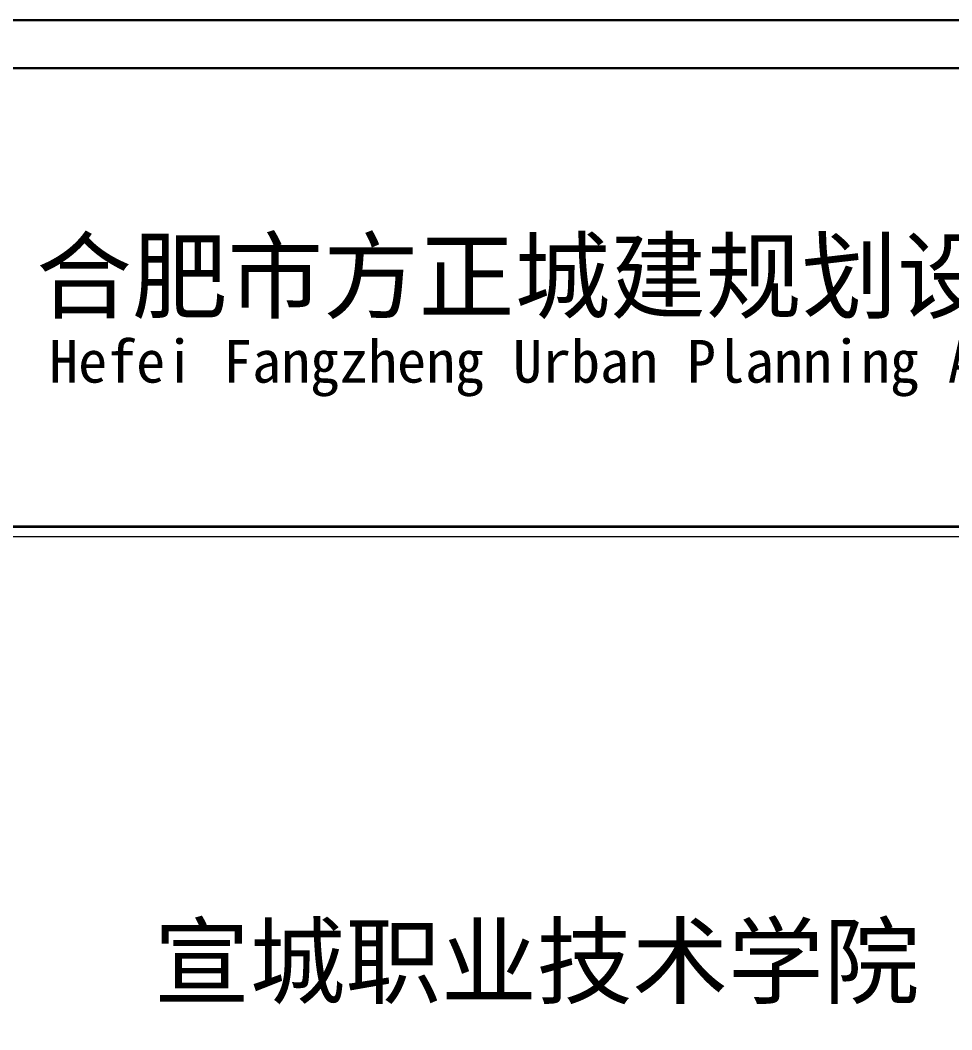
# Model space of a CAD drawing. Extents: x 962303 to 1579583, y -174742 to 224716.
# Drawn here: x 1353806 to 1373279, y 203172 to 224258 of the extents above; entities that cross this region are included whole.
import ezdxf

# ---------------------------------------------------------------- set-up
doc = ezdxf.new("R2010")
doc.units = 0
doc.header["$LTSCALE"] = 1000
doc.header["$MEASUREMENT"] = 0
doc.layers.add('BORDER', color=7, linetype='Continuous')
doc.layers.add('PUB_TEXT', color=7, linetype='Continuous')
doc.styles.add('-黑体', font='simhei.ttf', dxfattribs={"width": 0.7})

msp = doc.modelspace()

# ---------------------------------------------------------------- linework, layer by layer
at = {"lineweight": 35}
msp.add_line((1336833.3, 213683.4), (1392733.3, 213683.4), dxfattribs=at)
at = {"lineweight": 20}
msp.add_line((1336833.3, 213473.4), (1392733.3, 213473.4), dxfattribs=at)
at = {"layer": 'BORDER', "color": 4, "lineweight": 30}
msp.add_lwpolyline([(1334333.3, 182258.1), (1334333.3, 224258.1), (1393733.3, 224258.1), (1393733.3, 182258.1)], close=True, dxfattribs=at)
at = {"layer": 'BORDER', "color": 4, "const_width": 50}
msp.add_lwpolyline([(1336833.3, 183258.1), (1336833.3, 223258.1), (1392733.3, 223258.1), (1392733.3, 183258.1)], close=True, dxfattribs=at)

# ---------------------------------------------------------------- texts
at = {"layer": 'PUB_TEXT', "style": '-黑体'}
for s, height, p in [('合肥市方正城建规划设计有限公司', 1466.258, (1354138.9, 218179.9)), ('Hefei Fangzheng Urban Planning And Design Co.,Ltd', 890.776, (1354411.4, 216688.9)), ('宣城职业技术学院', 1466.26, (1356601.9, 203867.8))]:
    msp.add_text(s, height=height, dxfattribs=at).set_placement(p)

doc.saveas('drawing.dxf')
